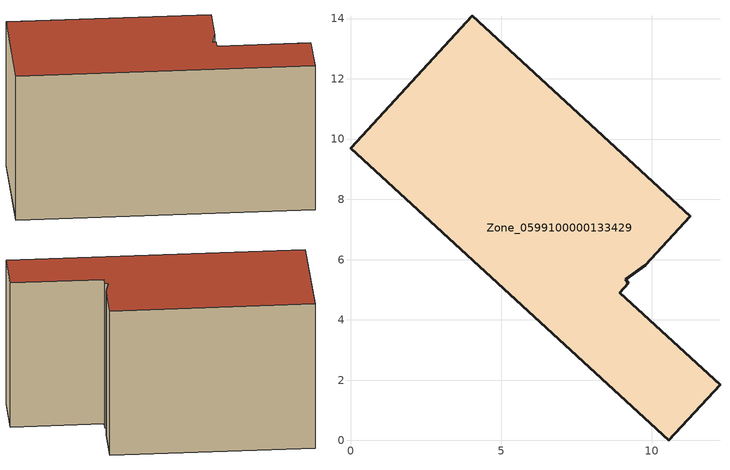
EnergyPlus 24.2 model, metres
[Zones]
Zone_0599100000133429
 floor ground (C_G): 4.04,14.1 11.28,7.44 9.78,5.81 9.13,5.34 9.22,5.21 8.94,4.9 12.26,1.85 10.56,0 0,9.7 z0
 wall outside (C_F): 10.56,0 12.26,1.85 8.94,4.9 9.22,5.21 9.13,5.34 9.78,5.81 11.28,7.44 4.04,14.1 0,9.7 10.56,0 z0:7.66
 roof outside (C_R): 11.28,7.44 4.04,14.1 0,9.7 10.56,0 12.26,1.85 8.94,4.9 9.22,5.21 9.13,5.34 9.78,5.81 z7.66
[BUILDING]
Pand.0599100000133429: North Axis=0; Terrain=City; Loads Convergence Tolerance Value=0.04; Temperature Convergence Tolerance Value=0.4; Solar Distribution=FullExterior; Maximum Number of Warmup Days=25; Minimum Number of Warmup Days=1
[Site:Location]
Rotterdam.The.Hague.AP_ZH_NLD Design_Conditions: Latitude=51.96; Longitude=4.45; Time Zone=1; Elevation=-4.5
[SITE:GROUNDTEMPERATURE:BUILDINGSURFACE]
18, 18, 18, 18, 18, 18, 18, 18, 18, 18, 18, 18
[MATERIAL] Thermal Absorptance=0.9; Solar Absorptance=0.7; Visible Absorptance=0.7
Name | Roughness | Thickness | Conductivity | Density | Specific Heat
G.TC.1975-1991 | MediumSmooth | 0.15 | 0.288461 | 540 | 1210
F.TC.1975-1991 | Rough | 0.3 | 0.230769 | 1920 | 840
R.TC.1975-1991 | MediumRough | 0.2 | 0.153846 | 1500 | 1000
[CONSTRUCTION]
C_G: G.TC.1975-1991
C_F: F.TC.1975-1991
C_R: R.TC.1975-1991
[ZONE]
Zone_0599100000133429: Type=1; Multiplier=1; Ceiling Height=Autocalculate; Volume=Autocalculate; Floor Area=autocalculate; Part of Total Floor Area=Yes
[ZONEINFILTRATION:DESIGNFLOWRATE]
Infil_Zone_0599100000133429: Zone or ZoneList or Space or SpaceList=Zone_0599100000133429; Schedule=AlwaysOn; Design Flow Rate Calculation Method=Flow/Area; Flow Rate per Floor Area=0.003; Constant Term Coefficient=1; Temperature Term Coefficient=0; Velocity Term Coefficient=0; Velocity Squared Term Coefficient=0
[HVACTEMPLATE:ZONE:IDEALLOADSAIRSYSTEM]
Zone_0599100000133429: Maximum Heating Supply Air Temperature=50; Minimum Cooling Supply Air Temperature=13; Maximum Heating Supply Air Humidity Ratio=0.0156; Minimum Cooling Supply Air Humidity Ratio=0.0077; Heating Limit=NoLimit; Cooling Limit=NoLimit; Dehumidification Control Type=ConstantSensibleHeatRatio; Cooling Sensible Heat Ratio=0.7; Dehumidification Setpoint=60; Humidification Control Type=None; Humidification Setpoint=30; Outdoor Air Method=None; Outdoor Air Flow Rate per Person=0.00944; Outdoor Air Flow Rate per Zone Floor Area=0; Outdoor Air Flow Rate per Zone=0; Demand Controlled Ventilation Type=None; Outdoor Air Economizer Type=NoEconomizer; Heat Recovery Type=None; Sensible Heat Recovery Effectiveness=0.7; Latent Heat Recovery Effectiveness=0.65
[ZONECONTROL:THERMOSTAT]
ThermostatControl_Zone_0599100000133429: Zone or ZoneList=Zone_0599100000133429; Control Type Schedule=DualSetpointControlType; Control 1=Thermostat_Zone_0599100000133429; Temperature Difference Between Cutout And Setpoint=0
[THERMOSTATSETPOINT:DUALSETPOINT]
Thermostat_Zone_0599100000133429: Heating Setpoint Temperature Schedule=HeatingSetpoint_Zone_0599100000133429; Cooling Setpoint Temperature Schedule=CoolingSetpoint_Zone_0599100000133429
[SCHEDULE:COMPACT]
HeatingSetpoint_Zone_0599100000133429: Through: 12/31, For: AllDays, Until: 24:00, 21
CoolingSetpoint_Zone_0599100000133429: Through: 12/31, For: AllDays, Until: 24:00, 24
DualSetpointControlType: Through: 12/31, For: AllDays, Until: 24:00, 4
AlwaysOn: Through: 12/31, For: AllDays, Until: 24:00, 1
